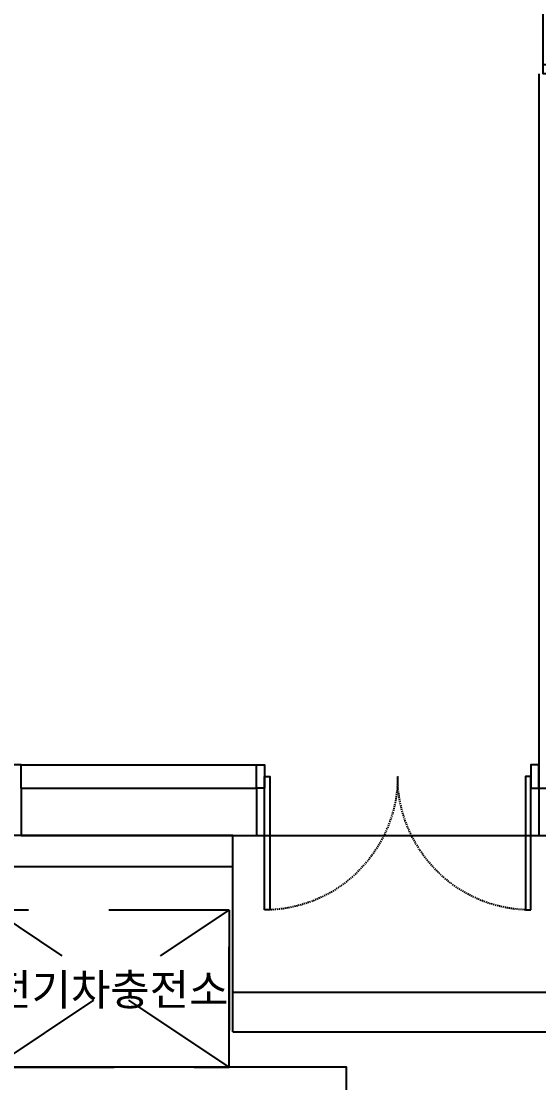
# Model space of a CAD drawing. Header units: millimetres. Extents: x -27104 to 125781, y -3376 to 46996.
# Drawn here: x 117354.9 to 117419.4, y 18983.3 to 19115.5 of the extents above; entities that cross this region are included whole.
import ezdxf
from ezdxf.enums import TextEntityAlignment as Align

# ---------------------------------------------------------------- set-up
doc = ezdxf.new("R2010")
doc.units = ezdxf.units.MM
doc.header["$LTSCALE"] = 100
doc.header["$MEASUREMENT"] = 0
doc.linetypes.add('-HID', pattern=[2.5, 1.5, -1])
doc.linetypes.add('HID', pattern=[2.5, 1.5, -1])
doc.layers.get('0').update_dxf_attribs({"linetype": 'CONTINUOUS'})
for name, color, linetype in [('DOOR', 4, 'CONTINUOUS'), ('DOOR(OPEN ELE)', 5, 'CONTINUOUS'), ('ELE9', 9, 'CONTINUOUS'), ('WIN', 4, 'CONTINUOUS')]:
    doc.layers.add(name, color=color, linetype=linetype)
doc.styles.add('나눔바른고딕', font='NanumBarunGothic.ttf')

# ---------------------------------------------------------------- blocks, each defined once
blk = doc.blocks.new('A$C45063924')
at = {"layer": 'DOOR'}
for points in [[(924.3, 1800), (924.3, 1750), (774.3, 1750), (774.3, 1800)], [(924.3, 0), (924.3, 50), (774.3, 50), (774.3, 0)]]:
    blk.add_lwpolyline(points, close=True, dxfattribs=at)
for points in [[(0, 1750), (849.3, 1750), (849.3, 1715), (0, 1715)], [(0, 1715), (0, 1750)], [(0, 50), (849.3, 50), (849.3, 85), (0, 85)], [(0, 85), (0, 50)]]:
    blk.add_lwpolyline(points, dxfattribs=at)
at = {"layer": 'DOOR(OPEN ELE)', "linetype": 'HID', "ltscale": 0.05}
for centre, start, end in [((849.3, 1750), 182.35991, 270), ((849.3, 50), 90, 177.64009)]:
    blk.add_arc(centre, 850, start, end, dxfattribs=at)
blk = doc.blocks.new('A$C48A05D18')
at = {"color": 8}
blk.add_wipeout([(50, 100), (175, 100), (175, 1000), (50, 1000)], dxfattribs=at).dxf.layer = 'WIN'
at = {"layer": 'WIN'}
for p, q in [((175, 1000), (50, 1000)), ((50, 940), (50, 1000)), ((94, 953), (134, 953)), ((94, 953), (94, 940)), ((99, 950), (129, 950)), ((99, 950), (99, 912)), ((129, 950), (129, 912)), ((134, 953), (134, 940)), ((175, 940), (175, 1000)), ((50, 160), (50, 940)), ((50, 940), (94, 940)), ((99, 912), (99, 188)), ((129, 912), (129, 188)), ((134, 940), (175, 940)), ((175, 160), (175, 940)), ((50, 160), (50, 100)), ((50, 160), (94, 160)), ((94, 147), (94, 160)), ((94, 147), (134, 147)), ((99, 188), (99, 150)), ((99, 150), (129, 150)), ((129, 188), (129, 150)), ((134, 147), (134, 160)), ((134, 160), (175, 160)), ((175, 160), (175, 100)), ((50, 100), (175, 100))]:
    blk.add_line(p, q, dxfattribs=at)
at = {"layer": 'WIN', "color": 8}
for p, q in [((99, 912), (109, 912)), ((109, 912), (111, 917.5)), ((111, 917.5), (117, 917.5)), ((112, 184.5), (112, 915.5)), ((112, 915.5), (116, 915.5)), ((116, 184.5), (116, 915.5)), ((119, 912), (117, 917.5)), ((119, 912), (129, 912)), ((225, 550), (0, 550)), ((99, 188), (109, 188)), ((109, 188), (111, 182.5)), ((111, 182.5), (117, 182.5)), ((112, 184.5), (116, 184.5)), ((119, 188), (117, 182.5)), ((119, 188), (129, 188))]:
    blk.add_line(p, q, dxfattribs=at)
for centre, start, end in [((114, 912), 180, 250.52878), ((114, 912), 289.47122, 0), ((114, 188), 109.47122, 180), ((114, 188), 0, 70.52878)]:
    blk.add_arc(centre, 6, start, end, dxfattribs=at)
blk = doc.blocks.new('ggtyu')
at = {"layer": 'ELE9', "color": 253, "ltscale": 0.1}
for p, q in [((55779.88, 19022.88), (55809.23, 19022.88)), ((55779.88, 19019.95), (55809.23, 19019.95)), ((55779.88, 19014.08), (55809.23, 19014.08))]:
    blk.add_line(p, q, dxfattribs=at)
at = {"layer": 'ELE9', "color": 253, "ltscale": 5}
for p, q in [((55806.29, 18989.62), (55806.29, 19014.08)), ((55847.37, 18994.51), (55806.29, 18994.51))]:
    blk.add_line(p, q, dxfattribs=at)
at = {"layer": 'ELE9', "color": 253, "ltscale": 0.1}
for points in [[(55844.44, 19108.96), (55844.44, 19019.95)], [(55779.88, 19022.88), (55752.49, 19022.88)], [(55779.88, 19019.95), (55779.88, 19022.88)], [(55809.23, 19019.95), (55809.23, 19022.88)], [(55779.88, 19019.95), (55779.88, 19014.08)], [(55809.23, 19019.95), (55809.23, 19014.08)], [(55844.44, 19019.95), (55871.83, 19019.95)], [(55844.44, 19019.95), (55844.44, 19014.08)], [(55809.23, 19014.08), (55844.44, 19014.08)], [(55844.44, 19014.08), (55871.83, 19014.08)], [(55806.29, 19010.17), (55300.08, 19010.17), (55300.08, 18985.21)], [(55857.59, 18883.48), (55820.47, 18883.48), (55820.47, 18985.21), (55609.19, 18985.21), (55609.19, 18883.48), (55566.15, 18883.48), (55566.15, 18985.21), (55300.08, 18985.21)]]:
    blk.add_lwpolyline(points, dxfattribs=at)
blk.add_lwpolyline([(55806.29, 19014.08), (55296.17, 19014.08), (55296.17, 18635.02), (55540.71, 18635.02), (55540.71, 18740.67), (55542.67, 18740.67, -0.414214), (55597.45, 18685.89), (55597.45, 18413.47)], format="xyb", dxfattribs=at)
at = {"layer": 'ELE9', "color": 253, "linetype": '-HID', "ltscale": 0.1}
blk.add_lwpolyline([(55776.46, 18985.21), (55805.8, 18985.21), (55805.8, 19004.78), (55776.46, 19004.78), (55776.46, 18985.21), (55805.8, 19004.78), (55805.8, 18985.21), (55776.46, 19004.78)], dxfattribs=at)
at = {"layer": 'ELE9', "color": 253, "ltscale": 5}
blk.add_lwpolyline([(55806.29, 18989.62), (55847.37, 18989.62)], dxfattribs=at)
at = {"layer": 'ELE9', "color": 253, "ltscale": 0.1}
blk.add_arc((56000.65, 18764.34), 463.96, 117.934, 137.0535, dxfattribs=at)
at = {"layer": 'ELE9', "color": 253, "ltscale": 0.1, "xscale": -0.01956378461538462, "yscale": 0.01956378461538462, "zscale": 0.01956378461538462, "rotation": 270}
blk.add_blockref('A$C45063924', (55809.23, 19004.8), dxfattribs=at)
at = {"layer": 'ELE9', "color": 253, "style": '나눔바른고딕'}
blk.add_text('전기차충전소', height=3.913, dxfattribs=at).set_placement((55791, 18994.91), align=Align.MIDDLE)
at = {"layer": 'ELE9', "color": 253, "ltscale": 1000, "xscale": -0.01956378461538462, "yscale": 0.01956378461538462, "zscale": 0.01956378461538462, "rotation": 180}
blk.add_blockref('A$C48A05D18', (55843.95, 19128.53), dxfattribs=at)

msp = doc.modelspace()

# ---------------------------------------------------------------- block references
msp.add_blockref('ggtyu', (61575, 0))

doc.saveas('drawing.dxf')
